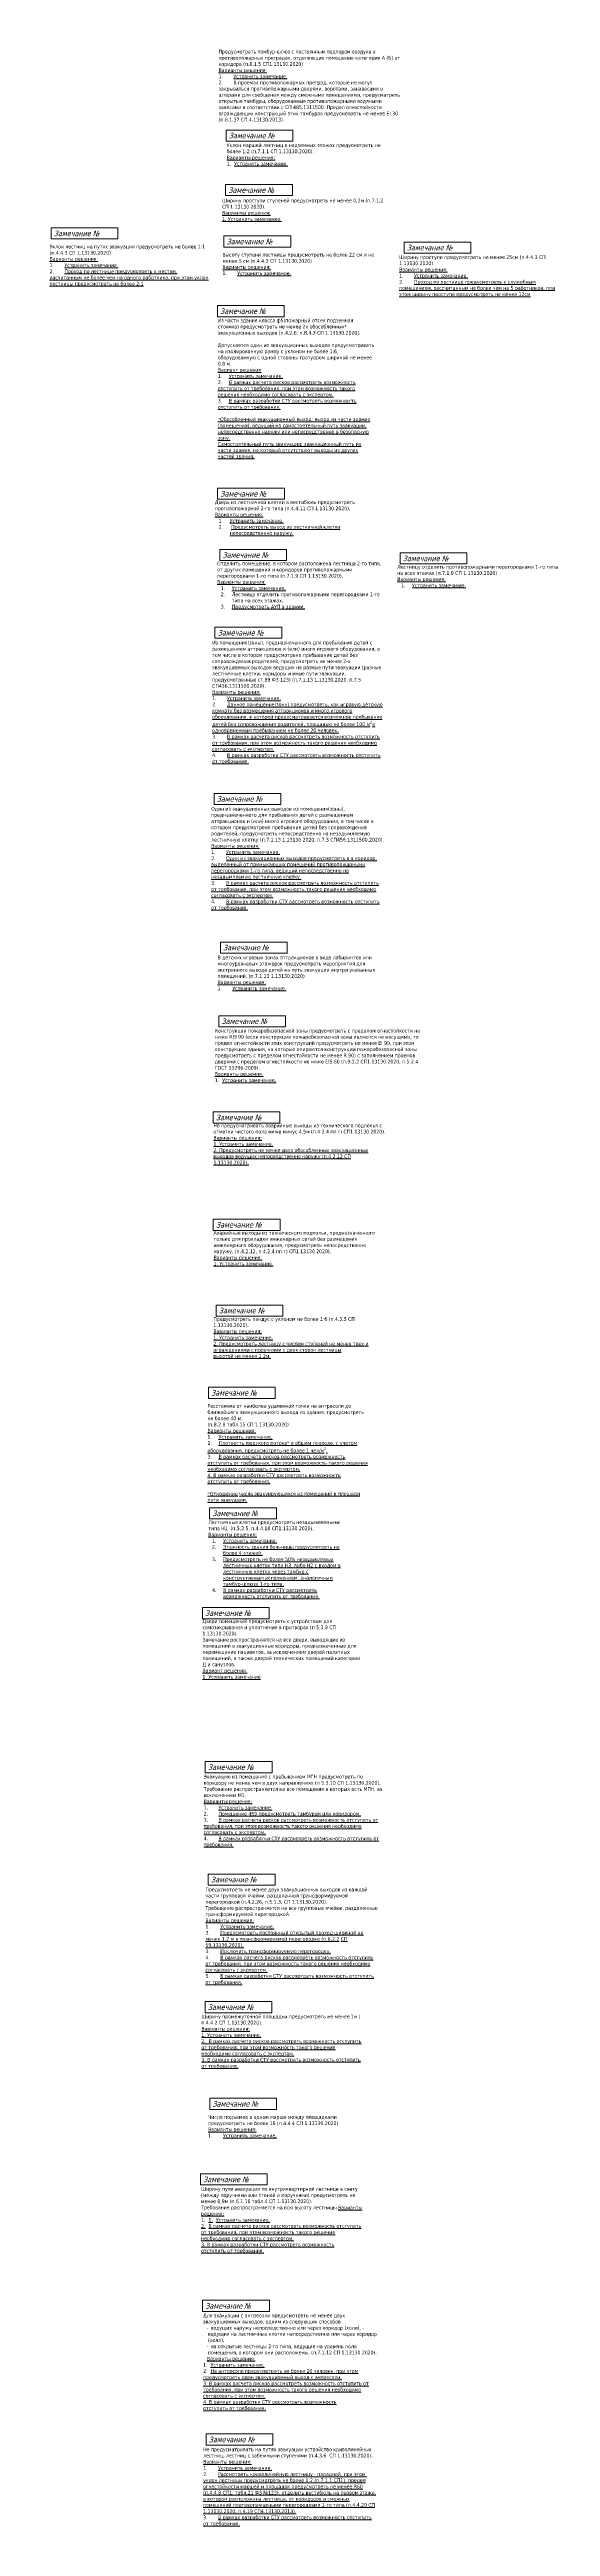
# Model space of a CAD drawing. Header units: millimetres. Extents: x -204396 to 1997851, y -2958255 to 237418.
# Drawn here: x 135642 to 216623, y -2558763 to -2157833 of the extents above; entities that cross this region are included whole.
import ezdxf

# ---------------------------------------------------------------- set-up
doc = ezdxf.new("R2010")
doc.units = ezdxf.units.MM
doc.layers.add('экспертиза', color=1, linetype='Continuous', lineweight=0)
doc.styles.add('ЭКСПЕРТИЗА', font='tahoma.ttf')

msp = doc.modelspace()

# ---------------------------------------------------------------- linework, layer by layer
at = {"layer": 'экспертиза', "lineweight": 0}
for points in [[(164179, -2170861), (174979, -2170861), (174979, -2172661), (164179, -2172661), (164179, -2170861)], [(164110, -2179680), (174910, -2179680), (174910, -2181480), (164110, -2181480), (164110, -2179680)], [(135885, -2186693), (146685, -2186693), (146685, -2188493), (135885, -2188493), (135885, -2186693)], [(163832, -2188009), (174632, -2188009), (174632, -2189809), (163832, -2189809), (163832, -2188009)], [(192958, -2188992), (203758, -2188992), (203758, -2190792), (192958, -2190792), (192958, -2188992)], [(162814, -2228839), (173614, -2228839), (173614, -2230639), (162814, -2230639), (162814, -2228839)], [(163173, -2238750), (173973, -2238750), (173973, -2240550), (163173, -2240550), (163173, -2238750)], [(192309, -2239300), (203109, -2239300), (203109, -2241100), (192309, -2241100), (192309, -2239300)], [(162575, -2361050), (173375, -2361050), (173375, -2362850), (162575, -2362850), (162575, -2361050)], [(161331, -2374366), (172131, -2374366), (172131, -2376166), (161331, -2376166), (161331, -2374366)], [(161516, -2393872), (172316, -2393872), (172316, -2395672), (161516, -2395672), (161516, -2393872)], [(160345, -2410023), (171145, -2410023), (171145, -2411823), (160345, -2411823), (160345, -2410023)], [(160810, -2434955), (171610, -2434955), (171610, -2436755), (160810, -2436755), (160810, -2434955)], [(161300, -2453155), (172100, -2453155), (172100, -2454955), (161300, -2454955), (161300, -2453155)], [(160784, -2473802), (171584, -2473802), (171584, -2475602), (160784, -2475602), (160784, -2473802)], [(161528, -2489456), (172328, -2489456), (172328, -2491256), (161528, -2491256), (161528, -2489456)], [(160034, -2501684), (170834, -2501684), (170834, -2503484), (160034, -2503484), (160034, -2501684)], [(160378, -2522159), (171178, -2522159), (171178, -2523959), (160378, -2523959), (160378, -2522159)], [(160935, -2543790), (171735, -2543790), (171735, -2545590), (160935, -2545590), (160935, -2543790)]]:
    msp.add_lwpolyline(points, dxfattribs=at)
at = {"layer": 'экспертиза', "color": 4, "lineweight": 0}
for points in [[(162779, -2199274), (173579, -2199274), (173579, -2201074), (162779, -2201074), (162779, -2199274)], [(162387, -2251337), (173187, -2251337), (173187, -2253137), (162387, -2253137), (162387, -2251337)], [(163005, -2314218), (173805, -2314218), (173805, -2316018), (163005, -2316018), (163005, -2314218)], [(162085, -2329797), (172885, -2329797), (172885, -2331597), (162085, -2331597), (162085, -2329797)], [(162118, -2347176), (172918, -2347176), (172918, -2348976), (162118, -2348976), (162118, -2347176)]]:
    msp.add_lwpolyline(points, dxfattribs=at)
at = {"layer": 'экспертиза', "color": 4, "lineweight": 0, "elevation": 0}
for points in [[(162227, -2278231), (173027, -2278231), (173027, -2280031), (162227, -2280031), (162227, -2278231)], [(163251, -2302296), (174051, -2302296), (174051, -2304096), (163251, -2304096), (163251, -2302296)]]:
    msp.add_lwpolyline(points, dxfattribs=at)

# ---------------------------------------------------------------- texts
at = {"layer": 'экспертиза', "lineweight": 0, "style": 'ЭКСПЕРТИЗА', "oblique": 14.99998, "width": 0.8}
for p in [(164629, -2172211), (164560, -2181030), (136335, -2188043), (164282, -2189359), (193408, -2190342), (163264, -2230189), (163623, -2240100), (192759, -2240650), (163025, -2362400), (161781, -2375716), (161966, -2395222), (160795, -2411373), (161260, -2436305), (161750, -2454505), (161234, -2475152), (161978, -2490806), (160484, -2503034), (160828, -2523509), (161385, -2545140)]:
    msp.add_text('Замечание №', height=900, dxfattribs=at).set_placement(p)
at = {"layer": 'экспертиза', "color": 4, "lineweight": 0, "style": 'ЭКСПЕРТИЗА', "oblique": 14.99998, "width": 0.8}
for p in [(163229, -2200624), (162837, -2252687), (162677, -2279581), (163701, -2303646), (163455, -2315568), (162535, -2331147), (162568, -2348526)]:
    msp.add_text('Замечание №', height=900, dxfattribs=at).set_placement(p)
at = {"layer": 'экспертиза', "lineweight": 0, "ltscale": 100, "char_height": 600, "attachment_point": 1, "style": 'ЭКСПЕРТИЗА'}
for s, insert, width in [('Предусмотреть тамбур-шлюз с постоянным подпором воздуха в противопожарных преградах, отделяющих помещение категории А {\\C2;(Б)} от коридора (п.8.1.5 СП1.13130.2020){\\L\\C6;\\PВарианты решения:\\P\\l1.^I\\LУстранить замечание.\\P\\l2.^IВ проемах противопожарных преград, которые не могут закрываться противопожарными дверями, воротами, занавесами и шторами для сообщения между смежными помещениями, предусматреть открытые тамбуры, оборудованные противопожарными водяными завесами в соответствии с СП 485.1311500. Предел огнестойкости ограждающих конструкций этих тамбуров предусмотреть не менее EI 30 (п.6.1.37 СП 4.13130.2013). }', (162972, -2157873), 28267.99), ('\\pt1200;Уклон маршей лестниц в надземных этажах предусмотреть не более 1:2 (п.7.1.1 СП 1.13130.2020).\\P{\\L\\C6;Варианты решения:\\P\\l1.^I\\LУстранить замечание.}', (164280, -2173007), 25132.27), ('\\pt1200;Ширину проступи ступеней предусмотреть не менее 0,2м (п.7.1.2 СП 1.13130.2020).\\P{\\L\\C6;Варианты решения:\\P1. Устранить замечание.}', (163530, -2181963), 25338.67), ('Уклон лестниц на путях эвакуации предусмотреть не более 1:1 (п.4.4.3 СП 1.13130.2020)\\P{\\L\\C6;Варианты решения:\\l\\P1.^I\\LУстранить замечание.\\P\\l2.^I\\LПроход по лестнице предусмотреть к местам, расчитанным не более чем на одного работника, при этом уклон лестницы предусмотреть не более 2:1}', (135642, -2189432), 24494.8), ('Высоту ступени лестницы предусмотреть не более 22 см и не менее 5 см.(п.4.4.3 СП 1.13130.2020)\\P{\\L\\C6;Варианты решения:\\l\\P1.^I\\LУстранить замечание.}', (163589, -2190747), 24494.8), ('Ширину проступи предусмотреть не менее 25см (п.4.4.3 СП 1.13130.2020)\\P{\\L\\C6;Варианты решения:\\l\\P1.^I\\LУстранить замечание.\\P\\l2.^I\\LПроход по лестнице предусмотреть к служебным помещениям, рассчитанным не более чем на 5 работников, при этом ширину проступи предусмотреть не менее 12см}', (192175, -2191133), 24494.8), ('\\pt1200;Дверь из лестничной клетки в вестибюль предусмотреть противопожарной 2-го типа (п.4.4.11 СП 1.13130.2020).{\\L\\C6;\\PВарианты решения:\\P\\pi-1800,l2400,t2400;\\l1.^I\\LУстранить замечание.\\P\\l2.^I\\L Предусмотреть выход из лестничной клетки непосредственно наружу.}', (162368, -2230803), 25338.67), ('\\pt1200;Отделить помещение, в котором расположена лестница 2-го типа, от других помещений и коридоров противопожарными перегородками 1-го типа (п.7.1.9 СП 1.13130.2020).{\\L\\C6;\\PВарианты решения:\\P\\pi-1800,l2400,t2400;\\l1.^I\\LУстранить замечание.\\P\\l2.^IЛестницу отделить противопожарными перегородками 1-го типа на всех этажах.\\L\\P\\l3.^I\\LПредусмотреть АУП в здании.}', (162727, -2240714), 25338.67), ('Лестницу отделить противопожарными перегородками 1-го типа на всех этажах (п.7.1.9 СП 1.13130.2020)\\P{\\L\\C6;Варианты решения:\\P\\pi-1800,l2400,t2400;\\l1.^I\\LУстранить замечание.}', (191863, -2241264), 25338.67), ('\\pt1200;Предусмотреть пандус с уклоном не более 1:6 (п.4.3.5 СП 1.13130.2020).\\P{\\L\\C6;Варианты решения:\\P1. Устранить замечание.\\P2. Предусмотреть лестницу с числом ступеней не менее трех и ограждениями с поручнями с двух сторон лестницы высотой\\~не\\~менее\\~1,2м.}', (162129, -2363014), 25338.67), ('\\A1;Расстояние от наиболее удаленной точки на антресоли до ближайшего эвакуационного выхода из здания, предусмотреть не более 40 м. \\P(п.8.2.8 табл.15 СП 1.13130.2020)\\P{\\L\\C6;Варианты решения:\\P\\pt1800;\\l1.^I\\LУстранить замечание.\\P\\l2.^I\\LПлотность людского потока* в общем проходе, с учетом оборудования, предусмотреть не более 1 чел/м\\H0.7x;\\S2^ ;\\H1.42857x;.\\P\\l3.^I\\LВ рамках расчета рисков рассмотреть возможность отступить от требования, при этом возможность такого решения необходимо согласовать с экспертом.\\P\\ptz;4. В рамках разработки СТУ рассмотреть возможность отступить\\~от\\~требования.\\P\\P*\\A0;Отношение числа эвакуирующихся из помещений к площади пути эвакуации.}', (161179, -2377093), 25154.37), ('Лестничные клетки предусмотреть незадымляемыми типа Н1  (п.5.3.5, п.4.4.18 СП1.13130.2020).\\P{\\L\\C6;Варианты решения:\\P\\pi-1800,l2400,t2400;\\l1.^I\\LУстранить замечание.\\P\\l2.^I\\LЭтажность здания больницы предусмотреть не более 4 этажей.\\P\\l3.^I\\LПредусмотреть не более 50% незадымлямых лестничных клеток типа Н3, либо Н2 с входом в лестничную клетку через тамбур с конструктивным исполнением, аналогичным тамбур-шлюзу 1-го типа.\\P\\l4.^I\\LВ рамках разработки СТУ рассмотреть возможность отступить от требования. }', (161310, -2395899), 20681.87), ('Двери помещений предусмотреть с устройством для самозакрывания и уплотнения в притворах (п.5.3.9 СП 1.13130.2020).\\PЗамечание распространяется на все двери, выходящие из помещений в эвакуационные коридоры, предназначенные для перемещение пациентов, за исключением дверей палатных помещений, а также дверей технических помещений категории Д и санузлов.\\P{\\L\\C6;Вариант решения:\\P1. Устранить замечание }', (160368, -2411924), 24425.55), ('Ширину промежуточной площадки предусмотреть не менее 1м{\\C2; }( п.4.4.2 СП 1.13130.2020).\\P\\pt1200;{\\L\\C6;Варианты решения:\\P1. Устранить замечание.\\P\\ptz;2.  В рамках расчета рисков рассмотреть возможность отступить от требования, при этом возможность такого решения необходимо согласовать с экспертом.\\H0.91667x;\\l\\C0;\\P\\H1.09091x;\\L\\C6;3. В рамках разработки СТУ рассмотреть возможность отступить от требования.}', (160189, -2475910), 25132.27), ('Число подъемов в одном марше между площадками предусмотреть не более 16 (п.4.4.4 СП 1.13130.2020)\\P{\\L\\C6;Варианты решения:\\l\\P1.^I\\LУстранить замечание.}', (161285, -2492194), 24494.8), ('\\pt1200;Ширину пути эвакуации по внутриквартирной лестнице в свету (между поручнями или стеной и поручнями) предусмотреть не менее 0,9м (п.6.1.16 табл.4 СП 1.13130.2020).\\PТребование распространяется на всю высоту лестницы {\\L\\C6;Варианты решения:\\P\\pt1200,2400;\\l1.^I\\L1.^IУстранить замечание.\\P\\pt1200;2.^IВ рамках расчета рисков рассмотреть возможность отступить от требования, при этом возможность такого решения необходимо согласовать с экспертом.\\P3. В рамках разработки СТУ рассмотреть возможность отступить\\~от\\~требования.}', (160135, -2503830), 25132.27), ('\\pt1200;Для эвакуации с антресоли предусмотреть не менее двух эвакуационных выходов, одним из следующих способов:\\P\\pi-179.316,l779.316;-^Iведущих наружу непосредственно или через коридор (холл), - \\P\\pi0,t779.316,1200;ведущих на лестничные клетки непосредственно или через коридор \\P(холл), \\P\\pi-179.316,t1200;-^Iна открытые лестницы 2-го типа, ведущие на уровень пола \\P\\pi0,t779.316,1200;помещения, в котором они расположены. (п.7.1.12 СП 1.13130.2020).\\P\\pi-179.316;{\\L\\C6;Варианты решения:\\P\\pi0,l0,t1200;\\l1.^I\\LУстранить замечание.\\P\\l2.^I\\LНа антресоле предусмотреть не более 20 человек, при этом предусмотреть один эвакуационный выход с антресоли.\\P3. В рамках расчета рисков рассмотреть возможность отступить от требования, при этом возможность такого решения необходимо согласовать с экспертом.\\P4. В рамках разработки СТУ рассмотреть возможность отступить\\~от\\~требования.}', (160478, -2524305), 27573.91)]:
    msp.add_mtext(s, dxfattribs=dict(at, insert=insert, width=width))
at = {"layer": 'экспертиза', "color": 4, "lineweight": 0, "ltscale": 100, "char_height": 600, "attachment_point": 1, "style": 'ЭКСПЕРТИЗА'}
for s, insert, width in [('Из части здания класса ф5(пожарный отсек подземная стоянка) предусмотреть не менее 2х обособленных* эвакуационных выходов (п.4.2.6, п.8.4.3 СП 1.13130.2020).\\P\\PДопускается один из эвакуационных выходов предусматривать на изолированную рампу с уклоном не более 1:6, оборудованную с одной стороны тротуаром шириной не менее 0,8 м.\\P{\\L\\C6;Вариант решения \\P\\pt1800,16800;\\l1.^I\\LУстранить замечание.\\P\\l2.^I\\LВ рамках расчета рисков рассмотреть возможность отступить от требования, при этом возможность такого решения необходимо согласовать с экспертом.\\H0.91667x;\\l\\C0;\\P\\H1.09091x;\\C6;3.^I\\LВ рамках разработки СТУ рассмотреть возможность отступить от требования. \\P\\ptz;\\P*Обособленный эвакуационный выход: выход из части здания (помещения), ведущий на самостоятельный путь эвакуации, непосредственно наружу или непосредственно в безопасную зону.\\PСамостоятельный путь эвакуации: эвакуационный путь из части здания, на который отсутствуют выходы из других частей здания.}', (162848, -2201380), 24274.29), ('\\pt1200;Конструкции пожаробезопасной зоны предусмотреть с пределом огнестойкости не ниже REI {\\C2;90} (если конструкции пожаробезопасной зоны являются не несущими, то предел огнестойкости этих конструкций предусмотреть не менее EI {\\C2;90}, при этом конструкции здания, на которые опираются конструкции пожаробезопасной зоны предусмотреть с пределом огнестойкости не менее R {\\C2;90}) с заполнением проемов дверями с пределом огнестойкости не ниже {\\C2;EIS 60} (п.9.2.2 СП1.13130.2020, п.5.2.4 ГОСТ 53296-2009). \\P{\\L\\C6;Варианты решения:\\P\\l1.^I\\LУстранить замечание.}', (162364, -2316350), 32722.85), ('\\pt1200;Не предусматривать аварийные выходы из технического подполья с отметки чистого пола ниже минус 4,5м (п.4.2.4 пп.г) СП1.13130.2020).{\\L\\C6;\\PВарианты решения:\\P1. Устранить замечание.\\P\\ptz;2. Предусмотреть не менее двух обособленных эвакуационных выходов ведущих непосредственно наружу (п.4.2.12 СП 1.13130.2020).}', (162132, -2331684), 26519.89), ('\\pt1200;Аварийные выходы из технического подполья, предназначенного только для прокладки инженерных сетей без размещения инженерного оборудования, предусмотреть непосредственно наружу. (п.4.2.12, п.4.2.4 пп.г) СП1.13130.2020).{\\L\\C6;\\PВарианты решения:\\P1. Устранить замечание.}', (162165, -2349063), 26519.89)]:
    msp.add_mtext(s, dxfattribs=dict(at, insert=insert, width=width))
at = {"layer": 'экспертиза', "color": 4, "lineweight": 0, "ltscale": 100, "transparency": 33554687, "char_height": 600, "width": 26836.95, "attachment_point": 1, "style": 'ЭКСПЕРТИЗА'}
for s, insert in [('\\A1;Из помещения(зоны), предназначенного для пребывания детей с размещением аттракционов и (или) иного игрового оборудования, в том числе в котором предусмотрено пребывание детей без сопровождения родителей, предусмотреть не менее 2-х эвакуационных выходов ведущих на разные пути эвакуации (разные лестничные клетки, коридоры и иные пути эвакуации, предусмотренные ст.89 ФЗ 123) (п.7.1.13 1.13130.2020,{\\C2; п.7.5 СП456.1311500.2020}).\\P{\\L\\C6;Варианты решения:\\P\\l1.^I\\LУстранить замечание.\\P\\l\\C2;2.^I\\LДанное помещение(зону) предусмотреть, как игровую детскую комнату без размещения аттракционов и иного игрового оборудования, в которой предусматривается возможное пребывание детей без сопровождения родителей, площадью не более 100 м\\H0.7x;\\S2^ ;\\H1.42857x;и одновременным пребыванием не более 20 человек.\\P\\l\\C6;3.^I\\LВ рамках расчета рисков рассмотреть возможность отступить от требования, при этом возможность такого решения необходимо согласовать с экспертом.\\H0.91667x;\\l\\C0;\\P\\H1.09091x;\\C6;4.^I\\LВ рамках разработки СТУ рассмотреть возможность отступить от требования\\H0.99999x;.}', (161935, -2253536)), ('Один из эвакуационных выходов из помещения(зоны), предназначенного для пребывания детей с размещением аттракционов и (или) иного игрового оборудования, в том числе в котором предусмотрено пребывание детей без сопровождения родителей, предусмотреть непосредственно на {\\C2;незадымляемую }лестничную клетку (п.7.1.13 1.13130.2020, {\\C2;п.7.5 СП456.1311500.2020}).\\P{\\L\\C6;Варианты решения:\\P\\l1.^I\\LУстранить замечание.\\P\\l2.^I\\LОдин из эвакуационных выходов предусмотреть в в коридор, выделенный от примыкающих помещений противопожарными перегородками 1-го типа, ведущий непосредственно на незадымляемую лестничную клетку. \\P\\l3.^I\\LВ рамках расчета рисков рассмотреть возможность отступить от требования, при этом возможность такого решения необходимо согласовать с экспертом.\\H0.91667x;\\l\\C0;\\P\\H1.09091x;\\C6;4.^I\\LВ рамках разработки СТУ рассмотреть возможность отступить от требования\\A1;\\H0.99999x;.}', (161776, -2280430)), ('В детских игровых зонах аттракционов в виде лабиринтов или многоуровневых этажерок предусмотреть мероприятия для экстренного вывода детей на путь эвакуации внутри указанных помещений. (п.7.1.13 1.13130.2020).\\P{\\L\\C6;Варианты решения:\\P\\l1.^I\\LУстранить замечание.}', (162800, -2304495))]:
    msp.add_mtext(s, dxfattribs=dict(at, insert=insert))
at = {"layer": 'экспертиза', "lineweight": 0, "ltscale": 100, "transparency": 33554687, "char_height": 600, "attachment_point": 1, "style": 'ЭКСПЕРТИЗА'}
for s, insert, width in [('Эвакуацию из помещений с пребыванием МГН предусмотреть по коридору не менее чем в двух направлениях (п 5.3.10 СП 1.13130.2020).\\PТребование распространяется на все помещения в которых есть МГН, за исключением М1.\\P{\\L\\C6;Варианты решения:\\P\\l1.^I\\LУстранить замечание.\\P\\l2.^I\\LПомещение 459 предусмотреть тамбуром или коридором.\\P\\l3.^I\\LВ рамках расчета рисков рассмотреть возможность отступить от требования, при этом возможность такого решения необходимо согласовать с экспертом.\\H0.91667x;\\l\\C0;\\P\\H1.09091x;\\C6;4.^I\\LВ рамках разработки СТУ рассмотреть возможность отступить от требования. }', (160557, -2437093), 28267.99), ('Предусмотреть не менее двух эвакуационных выходов из каждой части групповой ячейки, разделенной трансформируемой перегородкой (п.4.2.26, п.5.1.3, СП 1.13130.2020).\\P{Требование распространяется на все групповые ячейки, разделенные трансформируемой перегородкой.\\P\\L\\C6;Варианты решения:\\P\\l1.^I\\LУстранить замечание.\\P\\l3.^I\\LПредусмотреть постоянный открытый проход шириной не менее \\C2;1,2 м\\C6; в трансформируемой перегородке (\\C2;п.6.2.2 СП 59.13330.2020\\C6;).\\P\\l3.^I\\LИсключить трансформируемую перегородку.\\P\\l4.^I\\LВ рамках расчета рисков рассмотреть возможность отступить от требования, при этом возможность такого решения необходимо согласовать с экспертом.\\H0.91667x;\\l\\C0;\\P\\H1.09091x;\\C6;5.^I\\LВ рамках разработки СТУ рассмотреть возможность отступить от требования. }', (160849, -2455354), 26836.95), ('Не предусматривать на путях эвакуации устройство криволинейных {\\L\\C6; \\P}лестниц, лестниц с забежными ступенями (п.4.3.6  СП 1.13130.2020).\\P{\\L\\C6;Варианты решения:\\P\\l1.^I\\LУстранить замечание.\\H0.91667x;\\l\\C0;\\P\\H1.09091x;\\C2;2.^I\\LРассмотреть криволинейную лестницу - парадной, при этом  уклон лестницы предусмотреть не более 1:2 (п.7.1.1 СП1), предел огнестойкости маршей и площадок предусмотреть не менее R60 (п.4.4.8 СП1, табл.21 ФЗ №123), отделить вестибюль на первом этаже, в котором расположена лестница, от коридоров и смежных помещений противопожарными перегородками 1-го типа (п.4.4.20 СП 1.13130.2020, п.4.19 СП4.13130.2013)\\C6;.\\l\\P3.^I\\LВ рамках разработки СТУ рассмотреть возможность отступить от требования. }', (160483, -2545989), 26836.95)]:
    msp.add_mtext(s, dxfattribs=dict(at, insert=insert, width=width))

doc.saveas('drawing.dxf')
